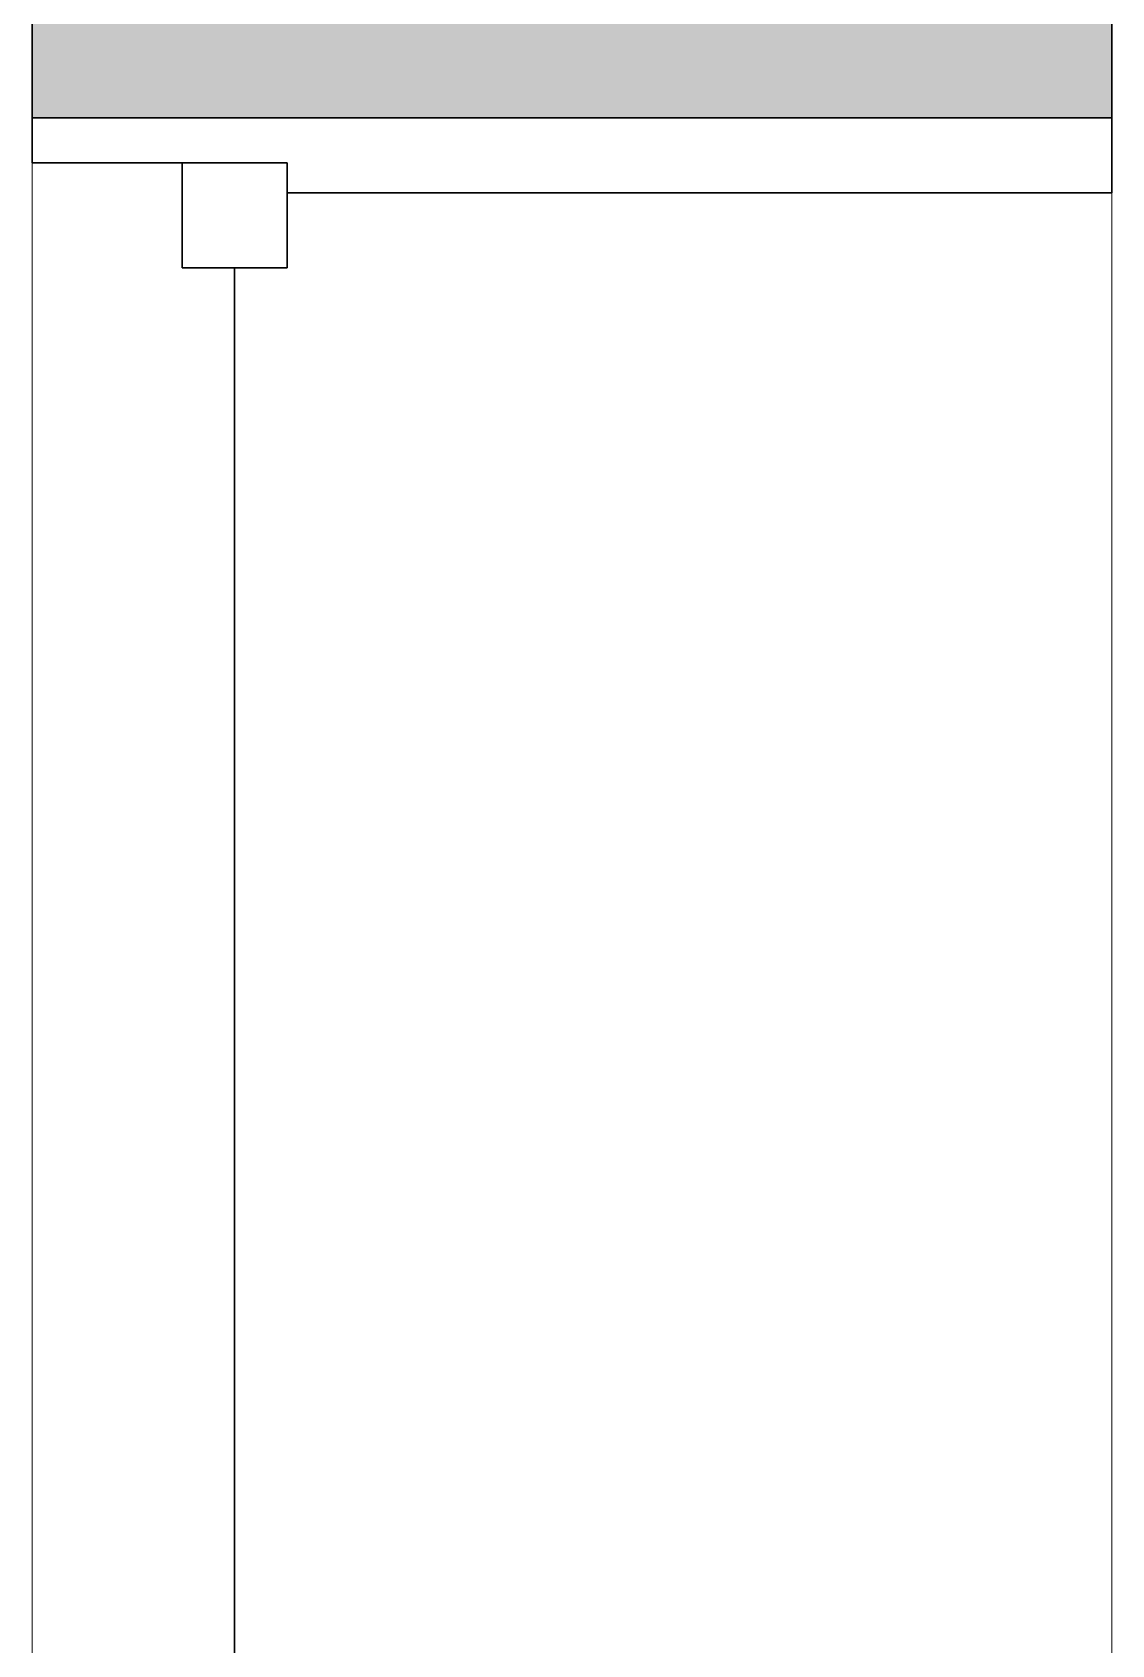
# Model space of a CAD drawing. Header units: inches. Extents: x -1176 to 1507, y -2587 to 978.
# Drawn here: x -1035.06 to -1017.06, y -414.16 to -387.26 of the extents above; entities that cross this region are included whole.
import ezdxf

# ---------------------------------------------------------------- set-up
doc = ezdxf.new("R2010")
doc.units = ezdxf.units.IN
doc.header["$MEASUREMENT"] = 0
for name, color, linetype, lineweight in [('A-GLAZ', 151, 'Continuous', 18), ('A-WALL', 113, 'Continuous', 18), ('A-WALL-PATT', 111, 'Continuous', 18)]:
    doc.layers.add(name, color=color, linetype=linetype, lineweight=lineweight)

# ---------------------------------------------------------------- blocks, each defined once
blk = doc.blocks.new('Double Hung - medium windows 3_ 1_-6826448-2nd Floor Construction')
at = {"layer": 'A-GLAZ', "color": 8, "lineweight": 30}
for p, q in [((17.75, 4.75), (17.75, 9)), ((18.5, 9), (17.75, 9)), ((16, 6.5), (16, 4.75)), ((17.75, 6.5), (16, 6.5)), ((17.75, 6.5), (17.75, 4.75)), ((-16, 5.625), (16, 5.625)), ((17.75, 4.75), (16, 4.75)), ((17.25, 4.75), (17.75, 4.75)), ((17.25, 4.75), (17.25, -9)), ((17.25, -9), (18.5, -9))]:
    blk.add_line(p, q, dxfattribs=at)

msp = doc.modelspace()

# ---------------------------------------------------------------- hatches: boundary and pattern name
at = {"layer": 'A-WALL-PATT'}
h = msp.add_hatch(color=250, dxfattribs=at)
h.paths.add_polyline_path([(-1017.062, -1275.185), (-1017.062, -1210.935), (-1035.062, -1210.935), (-1035.062, -1275.185)], flags=0)
h.paths.add_polyline_path([(-1017.062, -1169.435), (-1017.062, -1003.935), (-1035.062, -1003.935), (-1035.062, -1169.435)], flags=0)
h.paths.add_polyline_path([(-1017.062, -962.435), (-1017.062, -859.935), (-1035.062, -859.935), (-1035.062, -962.435)], flags=0)
h.paths.add_polyline_path([(-1017.062, -818.435), (-1017.062, -715.935), (-1035.062, -715.935), (-1035.062, -818.435)], flags=0)
h.paths.add_polyline_path([(-1017.062, -674.435), (-1017.062, -567.935), (-1035.062, -567.935), (-1035.062, -674.435)], flags=0)
h.paths.add_polyline_path([(-1035.062, -534.435), (-1017.062, -534.435), (-1017.062, -425.685), (-1035.062, -425.685), (-1035.062, -498.557)], flags=0)
h.paths.add_polyline_path([(-1017.062, -388.685), (-1017.062, -275.185), (-1035.062, -275.185), (-1035.062, -388.685)], flags=0)
h.paths.add_polyline_path([(-1017.062, -239.185), (-1017.062, -119.495), (-1035.062, -119.495), (-1035.062, -239.185)], flags=0)
h.paths.add_polyline_path([(-1035.062, -83.495), (-1017.062, -83.495), (-1017.062, 16.255), (-1035.062, 16.255), (-1035.062, -8.745)], flags=0)

# ---------------------------------------------------------------- linework, layer by layer
at = {"layer": 'A-WALL', "color": 8, "lineweight": 30}
for p, q in [((-1035.062, -388.685), (-1035.062, -275.185)), ((-1017.062, -388.685), (-1017.062, -331.607)), ((-1035.062, -388.685), (-1017.062, -388.685))]:
    msp.add_line(p, q, dxfattribs=at)
at = {"layer": 'A-WALL', "lineweight": 9}
for p, q in [((-1035.062, -425.685), (-1035.062, -388.685)), ((-1017.062, -388.685), (-1017.062, -425.685))]:
    msp.add_line(p, q, dxfattribs=at)

# ---------------------------------------------------------------- block references
at = {"layer": 'A-GLAZ', "rotation": 89.99999999999991}
msp.add_blockref('Double Hung - medium windows 3_ 1_-6826448-2nd Floor Construction', (-1026.062, -407.185), dxfattribs=at)

doc.saveas('drawing.dxf')
